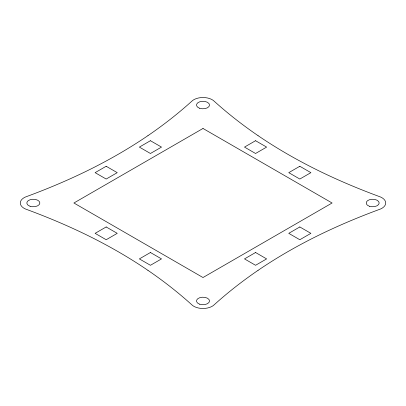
<?xml version="1.0" encoding="UTF-8"?>
<svg xmlns="http://www.w3.org/2000/svg" width="406" height="406" viewBox="0 0 406 406"><rect width="100%" height="100%" fill="white"/><g stroke="black" fill="none" stroke-linecap="round" stroke-linejoin="round"><path stroke-width="0.61" d="M147.967 135.634C163.212 125.205 177.813 113.837 191.53 101.464A13.043 7.531 0 0 1 203 97.516A13.043 7.531 0 0 1 214.469 101.464C228.187 113.837 242.788 125.205 258.033 135.634M258.033 270.366C242.788 280.795 228.187 292.163 214.469 304.536A13.043 7.531 0 0 1 203 308.484A13.043 7.531 0 0 1 191.53 304.536C177.813 292.163 163.212 280.795 147.967 270.366M147.967 270.366A526.765 304.124 0 0 0 86.321 234.769C67.036 225.381 47.248 217.058 27.131 209.623A13.043 7.531 0 0 1 20.29 203A13.043 7.531 0 0 1 27.131 196.377C47.243 188.942 67.036 180.619 86.321 171.225A526.765 304.124 0 0 0 147.967 135.634M258.033 270.366A526.765 304.124 0 0 1 319.679 234.769C338.964 225.381 358.752 217.058 378.869 209.623A13.043 7.531 0 0 0 385.71 203A13.043 7.531 0 0 0 378.869 196.377C358.757 188.942 338.964 180.619 319.679 171.225A526.765 304.124 0 0 1 258.033 135.634M106.179 166.267L95.111 172.657L106.179 179.041L117.243 172.657L106.179 166.267M150.438 140.715L139.375 147.099L150.438 153.488L161.507 147.099L150.438 140.715M203 128.469L73.902 203L203 277.531L332.098 203L203 128.469M106.179 226.959L95.111 233.343L106.179 239.733L117.243 233.343L106.179 226.959M255.562 140.715L244.493 147.099L255.562 153.488L266.625 147.099L255.562 140.715M150.438 252.512L139.375 258.901L150.438 265.285L161.507 258.901L150.438 252.512M299.821 166.267L288.757 172.657L299.821 179.041L310.889 172.657L299.821 166.267M255.562 252.512L244.493 258.901L255.562 265.285L266.625 258.901L255.562 252.512M299.821 226.959L288.757 233.343L299.821 239.733L310.889 233.343L299.821 226.959M369.409 206.258A6.521 3.766 0 0 0 379.189 203A6.521 3.766 0 0 0 369.409 199.742A6.521 3.766 0 0 0 369.409 206.258M199.742 304.216A6.521 3.766 0 0 0 209.521 300.958A6.521 3.766 0 0 0 199.742 297.7A6.521 3.766 0 0 0 199.742 304.216M30.069 206.258A6.521 3.766 0 0 0 39.854 203A6.521 3.766 0 0 0 30.069 199.742A6.521 3.766 0 0 0 30.069 206.258M199.742 108.3A6.521 3.766 0 0 0 209.521 105.042A6.521 3.766 0 0 0 199.742 101.784A6.521 3.766 0 0 0 199.742 108.3"/></g></svg>
